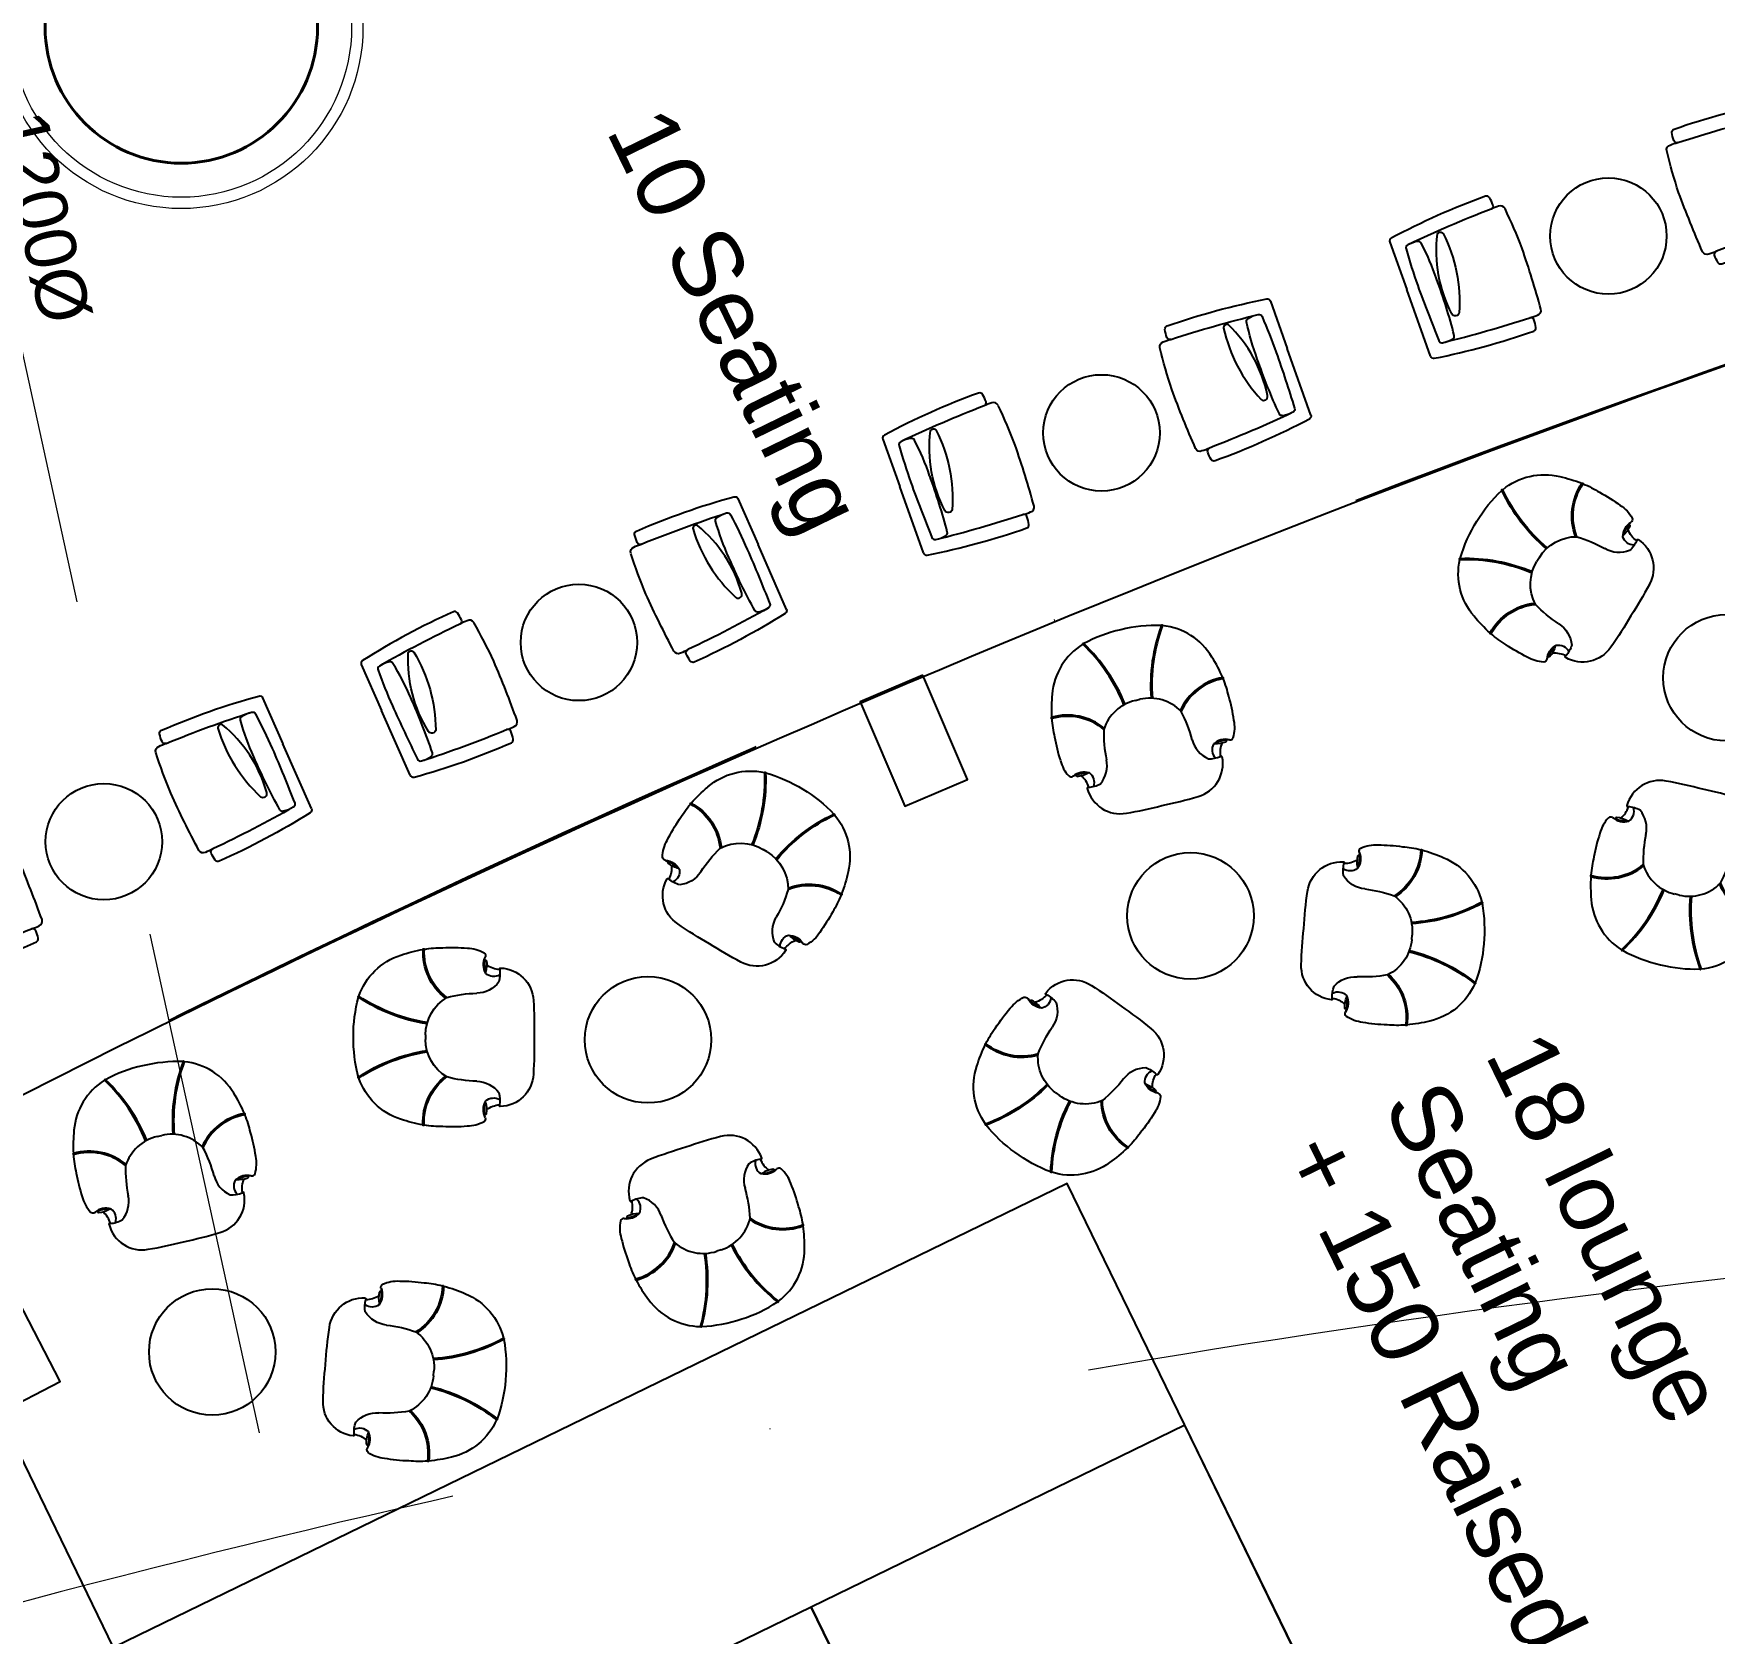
# Model space of a CAD drawing. Header units: millimetres. Extents: x 32582 to 41721, y -247935 to -234947.
# Drawn here: x 35033 to 35773, y -237059 to -236354 of the extents above; entities that cross this region are included whole.
import ezdxf

# ---------------------------------------------------------------- set-up
doc = ezdxf.new("R2010")
doc.units = ezdxf.units.MM
doc.header["$LTSCALE"] = 300
doc.header["$MEASUREMENT"] = 0
for name, pattern in [('DGN Style 2', [4.165224, 2.499135, -1.66609]), ('DGN Style 4', [1.902655, 0.950733, -0.475367, 0.001188, -0.475367]), ('TDME_Fave_column_LGM$0$HIDDENX2', [0.75, 0.5, -0.25])]:
    doc.linetypes.add(name, pattern=pattern)
for name, color, linetype in [('1', 1, 'Continuous'), ('I-FUR-LOOSE', 2, 'Continuous'), ('I-FURNITURE', 2, 'Continuous'), ('ID-facade', 1, 'Continuous')]:
    doc.layers.add(name, color=color, linetype=linetype)
for name, color, linetype, lineweight in [('A-_CLAD----_E-', 2, 'Continuous', 13), ('A-_RALG----_E-', 9, 'Continuous', 0), ('G-GRID_A', 1, 'DGN Style 4', 0), ('GENTEXT', 1, 'Continuous', 13), ('MINORTEXT', 1, 'Continuous', 13), ('STRUCTURES', 3, 'DGN Style 2', 0), ('TDME_Fave_column_L3$0$A-_CONC----_E-', 3, 'Continuous', 40), ('TDME_Fave_column_LGM$0$A-_SLABEDGE_E-', 2, 'Continuous', 13)]:
    doc.layers.add(name, color=color, linetype=linetype, lineweight=lineweight)
doc.layers.add('LEASE LINE', color=7, linetype='DGN Style 4', lineweight=30, true_color=0xf60929)
doc.styles.add('GENTEXT', font='arial.ttf', dxfattribs={"height": 0.25})
doc.styles.add('MINORTEXT', font='arial.ttf', dxfattribs={"height": 0.36})

# ---------------------------------------------------------------- blocks, each defined once
blk = doc.blocks.new('4848_TRM_FN$0$arm')
at = {"color": 1}
for p in [(-11495.4, 70016.1), (-11495.4, 69423.6)]:
    blk.add_line(p, (-11495.4, 69769.8), dxfattribs=at)
blk.add_lwpolyline([(-11262.3, 69974.9, -0.631792), (-11235.2, 69967.6, -0.134086), (-11291.3, 69577, -0.711059), (-11327.2, 69584.3, -0.151443)], format="xyb", close=True, dxfattribs=at)
for centre, radius, start, end in [((-11479.4, 70016.1), 16, 98.44663, 180), ((-10960, 66518), 3552.4, 90.29477, 98.44663), ((-10811.9, 63972.5), 6031.8, 91.54074, 95.75806), ((-10978.2, 70054.4), 16, 12.22597, 90.29477), ((-10974.5, 70018.2), 16, 271.54074, 359.39645), ((-10949.4, 69803.1), 200.6, 85.64392, 97.05865), ((-11137.4, 70019.9), 178.9, 359.39645, 12.22597), ((-10932.6, 69979.2), 24, 5.91782, 93.81407), ((-7814.5, 69735.3), 3623.7, 176.47728, 179.45455), ((-11415.4, 69958), 16, 95.75806, 180), ((-11393.5, 69843.3), 132.7, 77.19102, 100.21442), ((-11367.6, 69957.1), 16, 8.20059, 77.19102), ((-12519, 69791.2), 1179.2, 358.96223, 8.20059), ((-13503.9, 69712.6), 2609.1, 1.25628, 5.91782), ((-2946.2, 69822.6), 8492, 180.3561, 182.30094), ((-14082.6, 69737.2), 2742.9, 354.62542, 0.68195), ((-16536.1, 69853.9), 5641.3, 355.97661, 359.14671), ((-11415.4, 69481.7), 16, 180, 264.24194), ((-11393.5, 69596.4), 132.7, 259.78558, 282.80898), ((-10811.9, 75467.2), 6031.8, 264.24194, 268.45926), ((-11367.6, 69482.6), 16, 282.80898, 351.79941), ((-10949.4, 69636.5), 200.6, 262.94135, 274.35608), ((-10974.5, 69421.5), 16, 0.60355, 88.45926), ((-10932.6, 69460.5), 24, 266.18593, 354.08218), ((-11479.4, 69423.6), 16, 180, 261.55337), ((-10960, 72921.6), 3552.4, 261.55337, 269.70523), ((-10978.2, 69385.3), 16, 269.70523, 347.77403), ((-11137.4, 69419.8), 178.9, 347.77403, 0.60355)]:
    blk.add_arc(centre, radius, start, end, dxfattribs=at)
blk = doc.blocks.new('A$C5ED46BB0')
at = {"layer": '1', "color": 1, "linetype": 'Continuous'}
blk.add_line((384.7, 478.6), (405.1, 478.6), dxfattribs=at)
for centre, radius, start, end in [((308, 499.5), 288.2, 108.87634, 162.06418), ((217.1, 773), 2.48, 18.08049, 198.08049), ((-417.1, 356.2), 756.5, 8.71309, 33.36234), ((386.6, 171.3), 625.2, 89.44713, 105.50824), ((-411.1, 355.8), 756.5, 8.86927, 33.53812), ((398.9, 135.5), 661, 74.92027, 90.53943), ((1201.4, 355.8), 756.5, 146.46188, 171.13073), ((1207.4, 356.2), 756.5, 146.63766, 171.28691), ((573.2, 773), 2.48, 341.91951, 161.91951), ((482.3, 499.5), 288.2, 17.93582, 71.12366), ((685.8, 366.8), 688.5, 161.24069, 169.71066), ((104.6, 366.8), 688.5, 10.28934, 18.75931), ((515.1, 404.4), 514, 171.07298, 180.20975), ((8.5, 486.9), 2.94, 94.8808, 246.62926), ((20.6, 234.1), 250.4, 37.12318, 93.03129), ((20.6, 234.1), 256, 37.60566, 92.75981), ((384.7, 287.2), 191.5, 89.99608, 149.1802), ((405.6, 287.2), 191.5, 30.8198, 90.1724), ((769.7, 234.1), 256, 87.24019, 142.39434), ((769.7, 234.1), 250.4, 86.96871, 142.87682), ((781.8, 486.9), 2.94, 293.37074, 85.1192), ((275.2, 404.4), 514, 359.79025, 8.92702), ((774.4, 360.3), 774.4, 176.87221, 184.848), ((761.4, 239.2), 560.5, 164.89364, 178.57509), ((28.9, 239.2), 560.5, 1.42491, 15.10636), ((15.9, 360.3), 774.4, 355.152, 3.12779), ((164.2, 299.1), 161.5, 181.52196, 209.01815), ((76, 147.2), 76.4, 59.65699, 116.93472), ((75.3, 255.7), 125.8, 307.09221, 358.82462), ((715.1, 255.7), 125.8, 181.17538, 232.90779), ((714.3, 147.2), 76.4, 63.06528, 120.34301), ((626.1, 299.1), 161.5, 330.98185, 358.47804), ((36.2, 231.3), 16.9, 218.53741, 288.07339), ((73.3, 46.3), 172.2, 76.54424, 100.33403), ((60.4, 216.7), 6.26, 173.01004, 252.10162), ((75.2, 323.7), 114.2, 261.57818, 287.35531), ((-3.5, 147.1), 101.1, 2.90356, 38.14216), ((93.9, 149.4), 3.95, 48.55626, 185.84551), ((240.2, 153.5), 150.2, 181.72695, 267.27427), ((116.7, 282.9), 132.1, 261.22047, 285.12298), ((75.3, 178.5), 52.4, 329.20857, 41.33041), ((550.2, 153.5), 150.2, 272.72573, 358.27305), ((673.6, 282.9), 132.1, 254.87702, 278.77953), ((715.1, 178.5), 52.4, 138.66959, 210.79143), ((717.1, 46.3), 172.2, 79.66597, 103.45576), ((715.1, 323.7), 114.2, 252.64469, 278.42182), ((793.9, 147.1), 101.1, 141.85784, 177.09644), ((696.4, 149.4), 3.95, 354.15449, 131.44374), ((729.9, 216.7), 6.26, 287.89838, 6.98996), ((754.1, 231.3), 16.9, 251.92661, 321.46259), ((342.3, 1741), 1741, 266.40147, 271.65771), ((444.6, 1851.7), 1851.7, 268.39259, 273.4893)]:
    blk.add_arc(centre, radius, start, end, dxfattribs=at)

msp = doc.modelspace()

# ---------------------------------------------------------------- linework, layer by layer
at = {"layer": 'A-_CLAD----_E-', "linetype": 'ByBlock'}
for radius in [80, 75]:
    msp.add_circle((35097.61, -236350.92), radius, dxfattribs=at)
at = {"layer": 'A-_RALG----_E-', "color": 254, "lineweight": 0}
for radius in [6701, 6696, 6676]:
    msp.add_arc((37799.47, -242255.01), radius, 103.452985, 128.258074, dxfattribs=at)
at = {"layer": 'G-GRID_A'}
msp.add_arc((36396.63, -242207.46), 5341, 84.38848, 123.13815, dxfattribs=at)
at = {"layer": 'I-FUR-LOOSE'}
for centre, radius in [((35726.19, -236443.02), 25.64), ((35502.91, -236529.75), 25.64), ((35272.74, -236622.11), 25.64), ((35778.2, -236637.66), 27.85), ((35063.5, -236709.89), 25.64), ((35542.12, -236742.57), 27.85), ((35303.16, -236797.18), 27.85), ((35111.24, -236934.74), 27.85)]:
    msp.add_circle(centre, radius, dxfattribs=at)
at = {"layer": 'I-FURNITURE', "color": 1, "elevation": -0.01}
msp.add_lwpolyline([(36406.75, -238012.99), (36634.69, -238481.66), (36501.7, -238546.45), (36498.82, -238627.92, 0.115658), (34878.63, -238961.62), (34815.11, -238823.04), (35001.39, -238733.62), (34800.66, -238315.46), (34739.29, -238344.61), (34378.68, -237590.72), (34222.21, -237665.83), (34132.02, -237477.95), (34191.82, -237432.17), (34141.84, -237367.04, -0.077981), (35876.36, -236466.09), (36085.71, -236895.95), (35908.06, -236982.46), (36042.51, -237264.58), (35968.45, -237300.6), (36101.86, -237574.88), (36176.05, -237538.79), (36332.36, -237860.13)], format="xyb", dxfattribs=at)
at = {"layer": 'I-FURNITURE', "elevation": 0}
msp.add_lwpolyline([(35626.44, -237145.28), (35487.73, -236860.45), (35067.8, -237064.96), (35016.87, -236960.37)], dxfattribs=at)
at = {"layer": 'I-FURNITURE', "color": 1, "elevation": 0}
for points in [[(35593.58, -237077.79), (35539.65, -236967.06), (35375.01, -237047.24), (35428.94, -237157.97)], [(35428.94, -237157.97), (35375.01, -237047.24), (35150.25, -237156.7), (35204.17, -237267.43)]]:
    msp.add_lwpolyline(points, close=True, dxfattribs=at)
at = {"layer": 'ID-facade'}
msp.add_line((35657.86, -237209.8, 0), (35539.65, -236967.06, 0), dxfattribs=at)
at = {"layer": 'ID-facade', "color": 3}
for points, elevation in [([(35424.29, -236636.48), (35396.69, -236648.23), (35416.26, -236694.24), (35443.87, -236682.49)], 0), ([(34989, -236841.15), (34962.37, -236854.95), (35017.56, -236961.51), (35044.19, -236947.71)], -0.01)]:
    msp.add_lwpolyline(points, close=True, dxfattribs=dict(at, elevation=elevation))
at = {"layer": 'LEASE LINE'}
msp.add_lwpolyline([(34139.03, -237374.98, -0.081031), (35883.55, -236463.71), (36095.73, -236899.41), (35915.84, -236987.02), (36052.65, -237267.95), (35978.47, -237304.07), (36105.33, -237564.85), (36172.75, -237532.05)], format="xyb", dxfattribs=at)
at = {"layer": 'STRUCTURES', "color": 3, "ltscale": 0.3}
msp.add_line((35003.48, -236384.52), (35240.04, -237464.24), dxfattribs=at)
msp.add_arc((37873.64, -242216.52), 6680, 104.211106, 129.427223, dxfattribs=at)
at = {"layer": 'TDME_Fave_column_L3$0$A-_CONC----_E-'}
msp.add_circle((35097.61, -236350.92), 60, dxfattribs=at)
at = {"layer": 'TDME_Fave_column_LGM$0$A-_SLABEDGE_E-', "linetype": 'TDME_Fave_column_LGM$0$HIDDENX2'}
msp.add_arc((37801.87, -242254.33, 0), 6688, 105.307294, 128.28504, dxfattribs=at)

# ---------------------------------------------------------------- block references
at = {"layer": 'I-FURNITURE', "color": 2}
for p, xscale, yscale, zscale, rotation in [((36934.64, -242669.25), -0.08999999999745821, 0.09000000000232831, 0.09000000000000001, 19.55304750067743), ((38723.71, -242032.05), 0.08999999999745822, 0.08999999999745822, 0.08999999999745822, 19.65494951735033), ((36711.36, -242755.97), -0.08999999999745821, 0.09000000000232831, 0.09000000000000001, 19.55304750067743), ((38500.43, -242118.77), 0.08999999999745822, 0.08999999999745822, 0.08999999999745822, 19.65494951735033), ((36934.38, -242742.99), -0.08999999999745827, 0.09000000000232833, 0.09000000000000001, 23.7571360591382), ((38671.92, -241976.35), 0.08999999999745827, 0.08999999999745827, 0.08999999999745827, 23.85903807581093), ((36725.13, -242830.78), -0.08999999999745827, 0.09000000000232833, 0.09000000000000001, 23.7571360591382), ((38462.68, -242064.13), 0.08999999999745827, 0.08999999999745827, 0.08999999999745827, 23.85903807581093)]:
    msp.add_blockref('4848_TRM_FN$0$arm', p, dxfattribs=dict(at, xscale=xscale, yscale=yscale, zscale=zscale, rotation=rotation))
at = {"layer": 'I-FURNITURE', "yscale": 0.1, "zscale": 0.1}
for p, xscale, rotation in [((35756.7, -236576.88), -0.1, 58.46388939320695), ((35491.25, -236702.97), 0.1, 13.11218218642581), ((35363.8, -236775.27), -0.1, 328.8552844166448), ((35805.93, -236695.87), 0.1, 166.4877782631288), ((35588.58, -236787.28), -0.1, 265.088293316504), ((35253.08, -236756.57), -0.1, 89.95128975409433), ((35479.85, -236759.26), -0.1, 143.9922879790543), ((35060.37, -236895.13), 0.1, 13.11218218642581), ((35357.21, -236832.33), 0.1, 197.9751786240161), ((35157.7, -236979.44), -0.1, 265.088293316504)]:
    msp.add_blockref('A$C5ED46BB0', p, dxfattribs=dict(at, xscale=xscale, rotation=rotation))

# ---------------------------------------------------------------- texts
at = {"layer": 'GENTEXT', "color": 1, "extrusion": (-8.6951e-06, 3.24405e-05, 1), "insert": (35058.25, -236478.37, 0), "char_height": 22.5, "attachment_point": 3, "text_direction": (0.216856, -0.976204, 3.4e-05), "style": 'GENTEXT'}
msp.add_mtext('1200Ø\\PCOLUMN', dxfattribs=at)
at = {"layer": 'MINORTEXT', "char_height": 30, "attachment_point": 1, "rotation": 295.96604, "style": 'MINORTEXT'}
for s, insert in [('10 Seating', (35311.44, -236383.41)), ('18 lounge \\PSeating\\P+ 150 Raised flr', (35698.61, -236790.52))]:
    msp.add_mtext(s, dxfattribs=dict(at, insert=insert))

doc.saveas('drawing.dxf')
